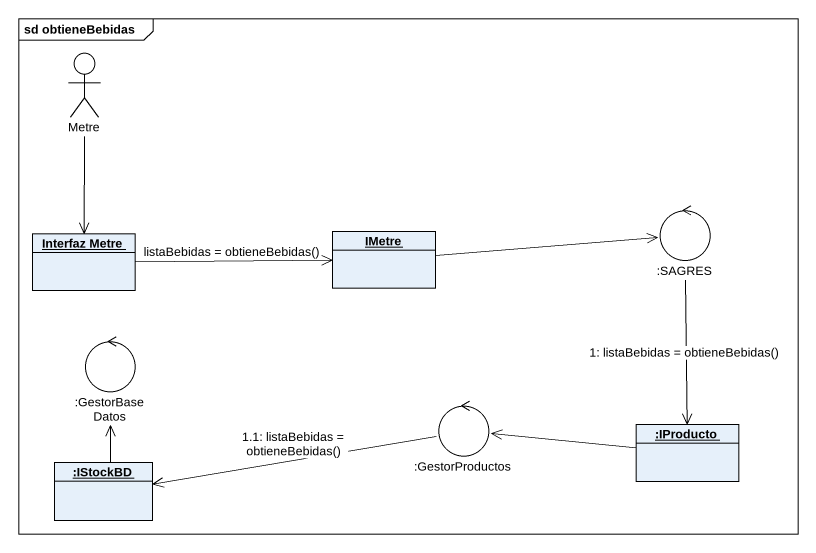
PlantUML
@startuml
mainframe sd obtieneBebidas
allowmixing
hide circle
hide empty members
actor Metre
control ":SAGRES" as SAGRES
object "Interfaz Metre" as Interfaz_Metre
object IMetre
control ":GestorBaseDatos" as GestorBaseDatos
control ":GestorProductos" as GestorProductos
object ":IProducto" as IProducto
object ":IStockBD" as IStockBD
Metre --> Interfaz_Metre
SAGRES --> IProducto : 1: listaBebidas = obtieneBebidas()
Interfaz_Metre -right-> IMetre : listaBebidas = obtieneBebidas()
IMetre -right-> SAGRES
GestorProductos -left-> IStockBD : 1.1: listaBebidas = obtieneBebidas()
IProducto -left-> GestorProductos
IStockBD -up-> GestorBaseDatos
@enduml
